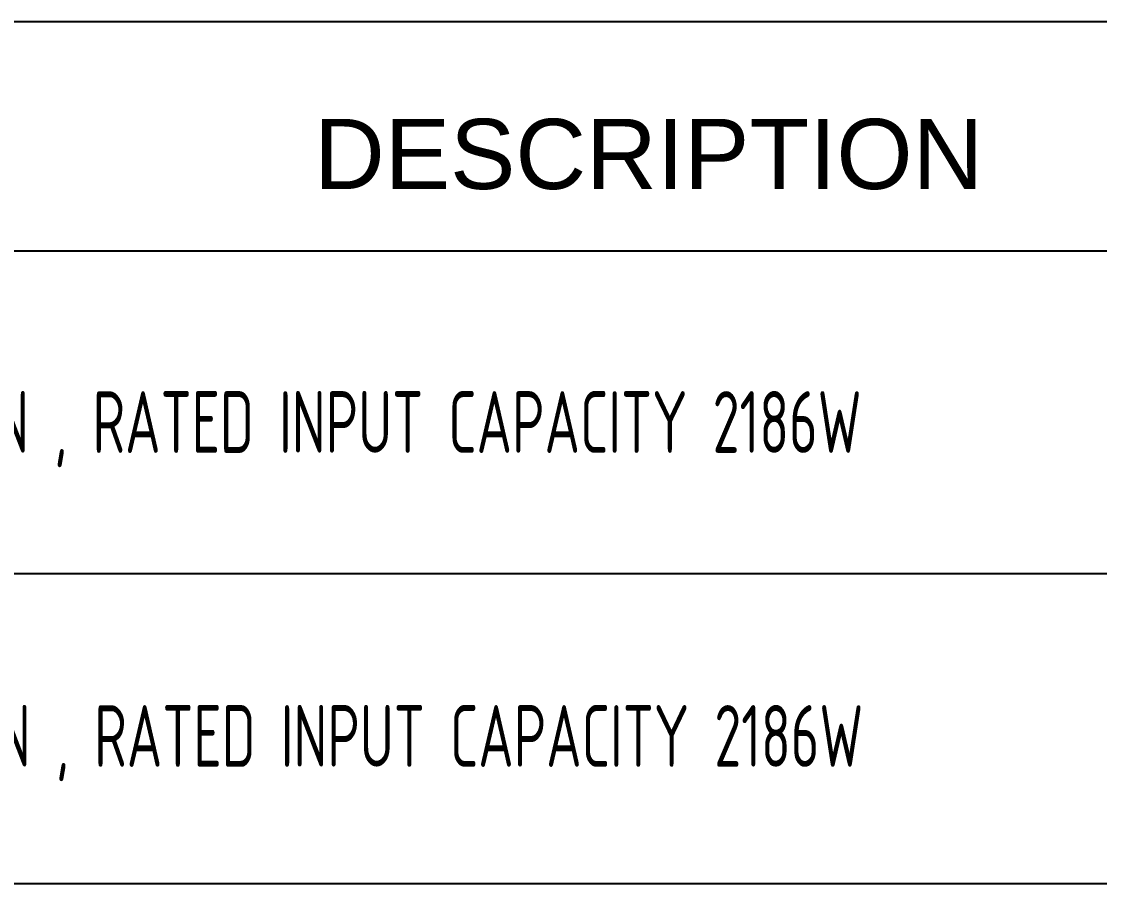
# Model space of a CAD drawing. Header units: inches. Extents: x -85907952 to 802144, y 988801 to 3125513.
# Drawn here: x 434194 to 436836, y 1022979 to 1025091 of the extents above; entities that cross this region are included whole.
import ezdxf

# ---------------------------------------------------------------- set-up
doc = ezdxf.new("R2010")
doc.units = ezdxf.units.IN
doc.header["$MEASUREMENT"] = 0
doc.layers.add('LAMPU', color=7, linetype='Continuous')
doc.styles.add('ARIAL2', font='arial.ttf', dxfattribs={"height": 200})
doc.styles.add('DIM', font='dim', dxfattribs={"width": 0.75})

msp = doc.modelspace()

# ---------------------------------------------------------------- linework, layer by layer
at = {"layer": 'LAMPU', "color": 1, "linetype": 'Continuous'}
for p, q in [((431567.8, 1025090.9), (441658, 1025090.9)), ((431552.3, 1024528.9), (441658, 1024528.9)), ((431579.5, 1023738.4), (441658, 1023738.4)), ((431579.5, 1022979.4), (441658, 1022979.4))]:
    msp.add_line(p, q, dxfattribs=at)

# ---------------------------------------------------------------- texts
at = {"layer": 'LAMPU', "style": 'ARIAL2'}
msp.add_text('DESCRIPTION', height=171.838, dxfattribs=at).set_placement((434910.7, 1024680.6))
at = {"layer": 'LAMPU', "color": 7, "linetype": 'Continuous', "style": 'DIM', "width": 0.75}
for s, p in [('1.0HP AIR COMDITION , RATED INPUT CAPACITY 2186W ', (432950.1, 1024034.2)), ('1.5HP AIR COMDITION , RATED INPUT CAPACITY 2186W ', (432950.1, 1023265.1))]:
    msp.add_text(s, height=151.217, dxfattribs=at).set_placement(p)

doc.saveas('drawing.dxf')
